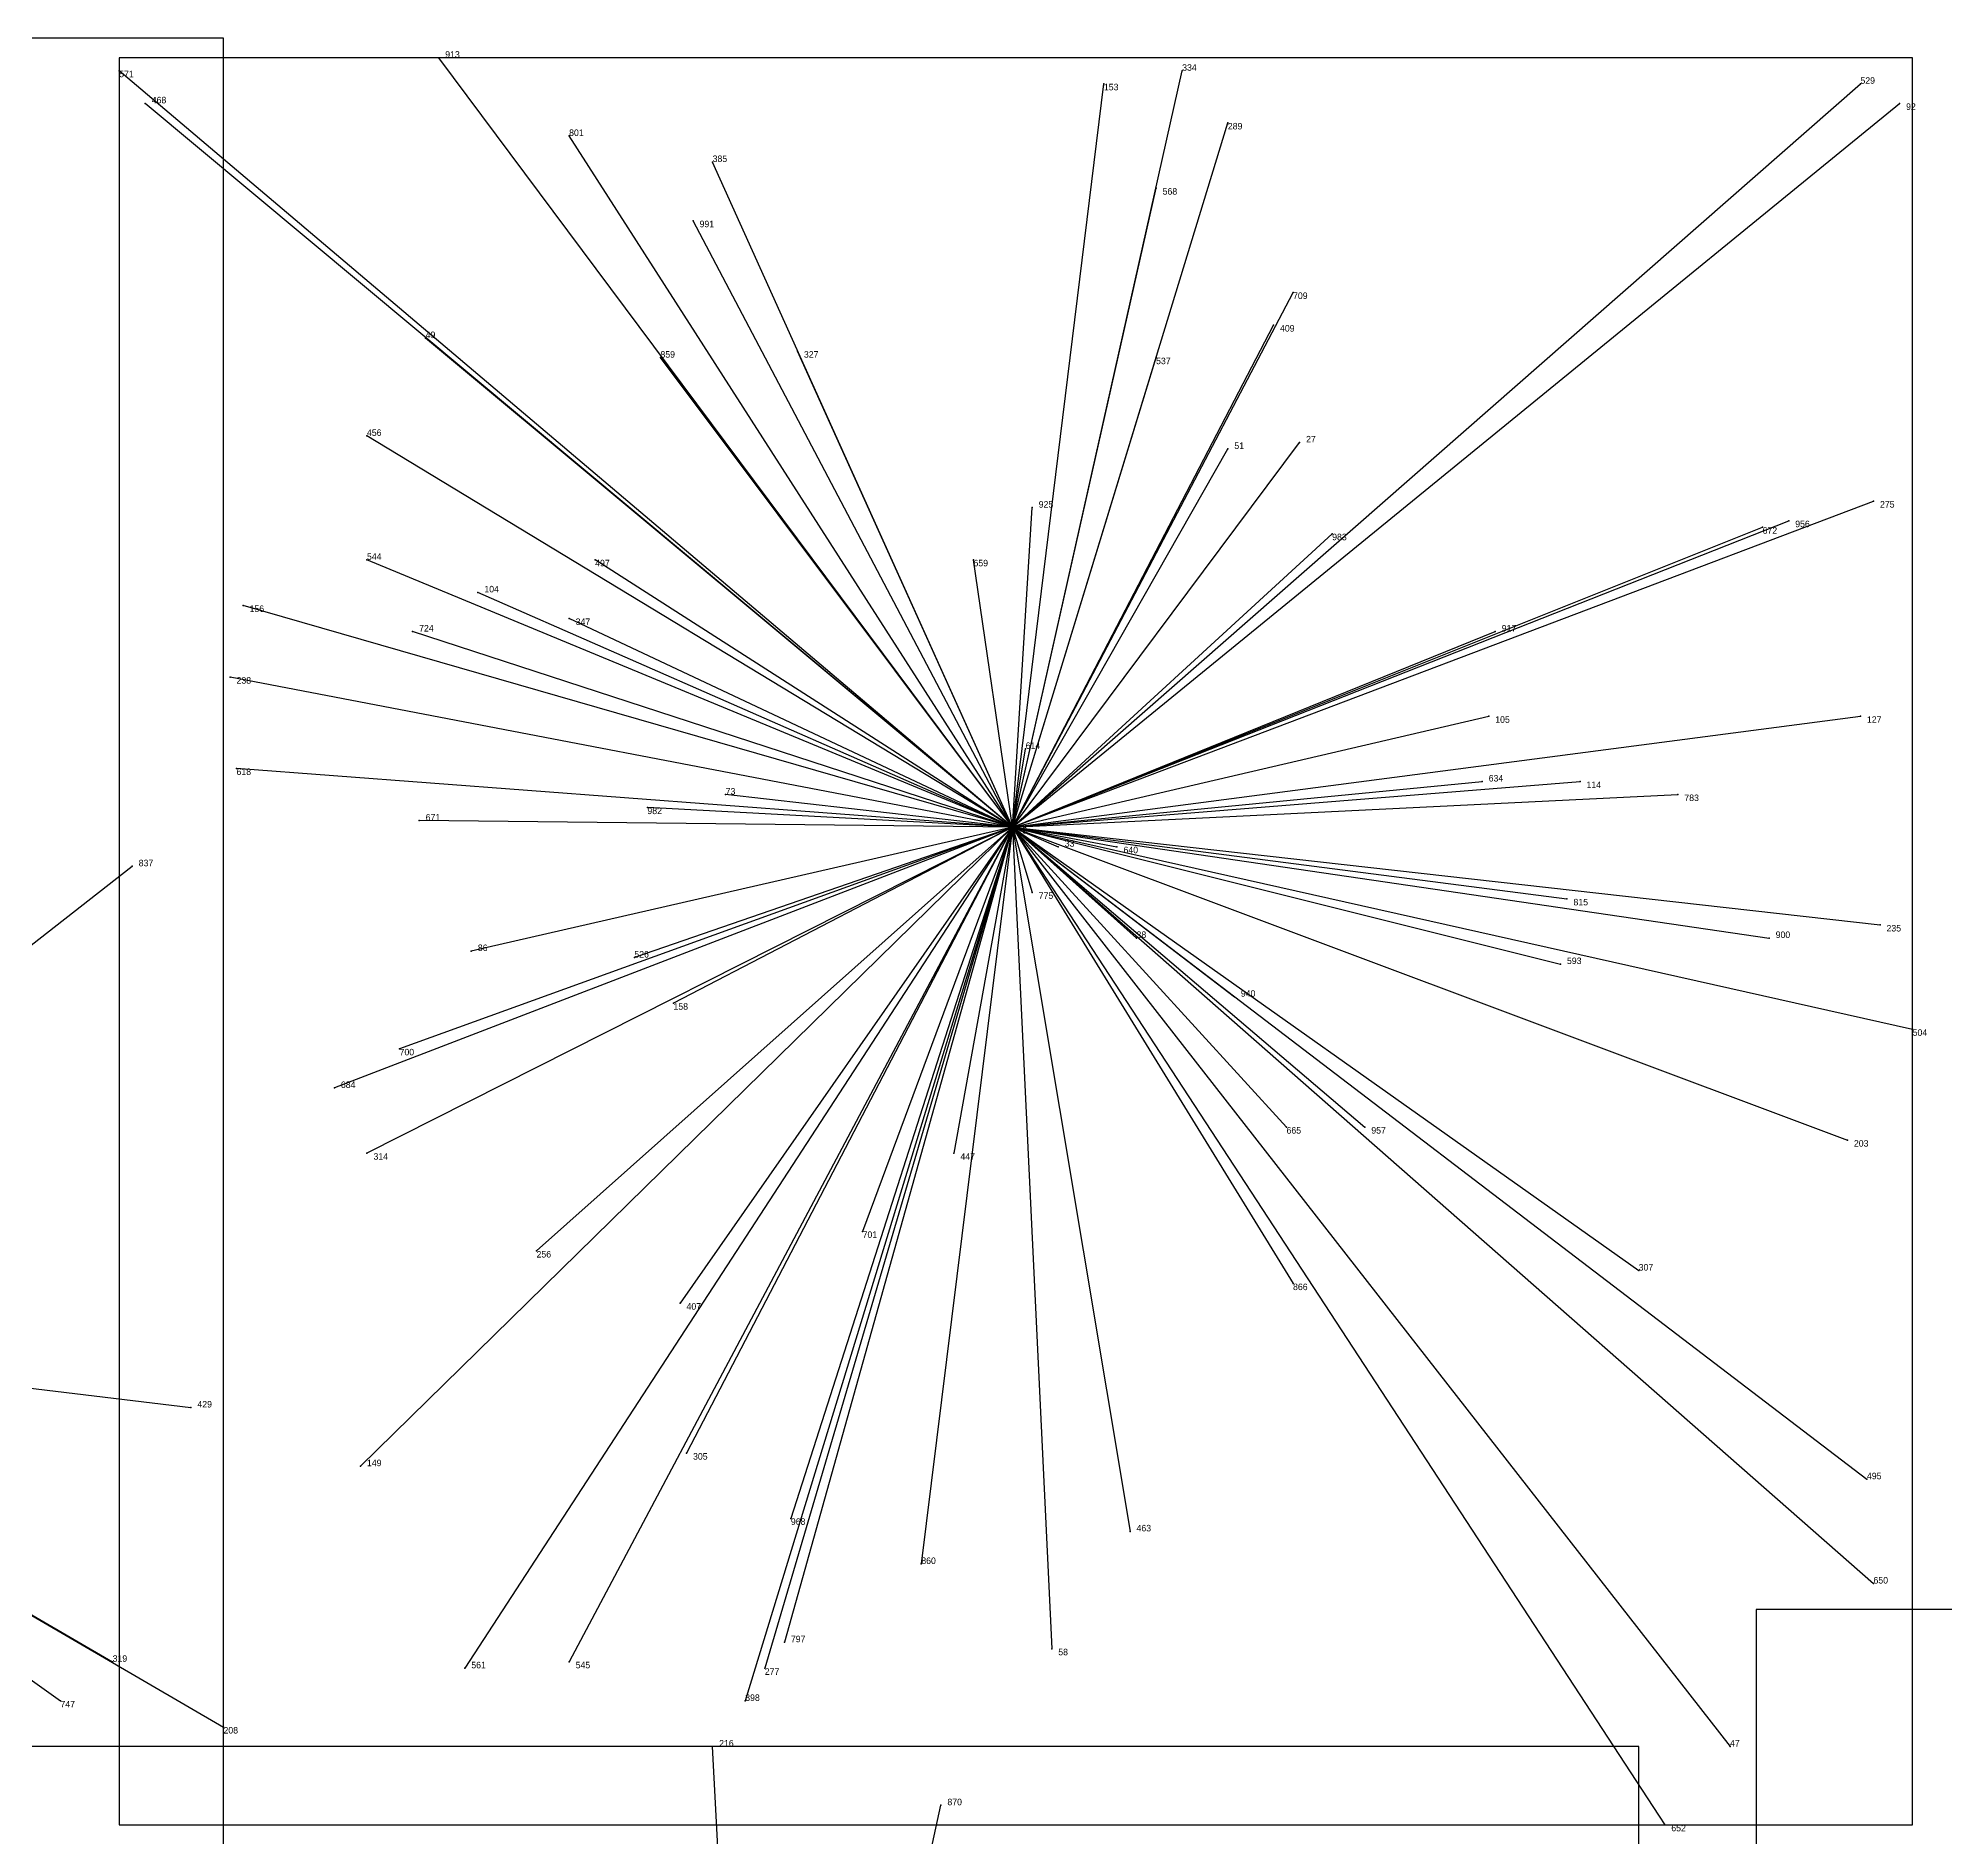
# Model space of a CAD drawing. Extents: x 0 to 1, y 0 to 1.
# Drawn here: x 0.4166 to 0.7091, y 0.724 to 1 of the extents above; entities that cross this region are included whole.
import ezdxf

# ---------------------------------------------------------------- set-up
doc = ezdxf.new("R2010")
doc.units = 0
for name, color, linetype in [('Clients', 3, 'CONTINUOUS'), ('Facilities', 3, 'CONTINUOUS'), ('Facilities_lines', 3, 'CONTINUOUS'), ('Min_max_boxes', 1, 'CONTINUOUS'), ('Normals', 1, 'CONTINUOUS'), ('Source_points', 5, 'CONTINUOUS'), ('Text', 3, 'CONTINUOUS')]:
    doc.layers.add(name, color=color, linetype=linetype)

msp = doc.modelspace()

# ---------------------------------------------------------------- linework, layer by layer
at = {"layer": 'Clients', "color": 5}
for p in [(0.429, 0.995), (0.478, 0.997), (0.592, 0.995), (0.58, 0.993), (0.696, 0.993), (0.433, 0.99), (0.702, 0.99), (0.599, 0.987), (0.498, 0.985), (0.52, 0.981), (0.588, 0.977), (0.517, 0.972), (0.609, 0.961), (0.476, 0.954), (0.606, 0.956), (0.512, 0.951), (0.533, 0.952), (0.588, 0.951), (0.467, 0.939), (0.599, 0.937), (0.61, 0.938), (0.569, 0.928), (0.698, 0.929), (0.681, 0.925), (0.685, 0.926), (0.615, 0.924), (0.467, 0.92), (0.502, 0.92), (0.56, 0.92), (0.448, 0.913), (0.484, 0.915), (0.498, 0.911), (0.474, 0.909), (0.64, 0.909), (0.446, 0.902), (0.639, 0.896), (0.696, 0.896), (0.568, 0.891), (0.447, 0.888), (0.522, 0.884), (0.638, 0.886), (0.653, 0.886), (0.668, 0.884), (0.51, 0.882), (0.475, 0.88), (0.573, 0.876), (0.582, 0.876), (0.431, 0.873), (0.569, 0.869), (0.651, 0.868), (0.699, 0.864), (0.483, 0.86), (0.585, 0.862), (0.682, 0.862), (0.508, 0.859), (0.65, 0.858), (0.514, 0.852), (0.6, 0.853), (0.704, 0.848), (0.472, 0.845), (0.462, 0.839), (0.608, 0.833), (0.62, 0.833), (0.694, 0.831), (0.467, 0.829), (0.557, 0.829), (0.543, 0.817), (0.493, 0.814), (0.662, 0.811), (0.609, 0.809), (0.515, 0.806), (0.44, 0.79), (0.516, 0.783), (0.466, 0.781), (0.697, 0.779), (0.532, 0.773), (0.584, 0.771), (0.552, 0.766), (0.698, 0.763), (0.531, 0.754), (0.572, 0.753), (0.428, 0.751), (0.482, 0.75), (0.498, 0.751), (0.528, 0.75), (0.42, 0.745), (0.525, 0.745), (0.445, 0.741), (0.52, 0.738), (0.676, 0.738), (0.555, 0.729), (0.666, 0.726)]:
    msp.add_point(p, dxfattribs=at)
at = {"layer": 'Facilities', "color": 3}
msp.add_point((0.566, 0.879), dxfattribs=at)
at = {"layer": 'Facilities_lines', "color": 3}
for p, q in [((0.566, 0.879), (0.429, 0.995)), ((0.566, 0.879), (0.478, 0.997)), ((0.566, 0.879), (0.592, 0.995)), ((0.566, 0.879), (0.58, 0.993)), ((0.566, 0.879), (0.696, 0.993)), ((0.566, 0.879), (0.433, 0.99)), ((0.566, 0.879), (0.702, 0.99)), ((0.566, 0.879), (0.599, 0.987)), ((0.566, 0.879), (0.498, 0.985)), ((0.566, 0.879), (0.52, 0.981)), ((0.566, 0.879), (0.588, 0.977)), ((0.566, 0.879), (0.517, 0.972)), ((0.566, 0.879), (0.609, 0.961)), ((0.566, 0.879), (0.476, 0.954)), ((0.566, 0.879), (0.606, 0.956)), ((0.566, 0.879), (0.512, 0.951)), ((0.566, 0.879), (0.533, 0.952)), ((0.566, 0.879), (0.588, 0.951)), ((0.566, 0.879), (0.467, 0.939)), ((0.566, 0.879), (0.61, 0.938)), ((0.566, 0.879), (0.599, 0.937)), ((0.566, 0.879), (0.698, 0.929)), ((0.566, 0.879), (0.569, 0.928)), ((0.566, 0.879), (0.685, 0.926)), ((0.566, 0.879), (0.681, 0.925)), ((0.566, 0.879), (0.615, 0.924)), ((0.566, 0.879), (0.467, 0.92)), ((0.566, 0.879), (0.502, 0.92)), ((0.566, 0.879), (0.56, 0.92)), ((0.566, 0.879), (0.448, 0.913)), ((0.566, 0.879), (0.484, 0.915)), ((0.566, 0.879), (0.498, 0.911)), ((0.566, 0.879), (0.474, 0.909)), ((0.566, 0.879), (0.64, 0.909)), ((0.566, 0.879), (0.446, 0.902)), ((0.566, 0.879), (0.639, 0.896)), ((0.566, 0.879), (0.696, 0.896)), ((0.566, 0.879), (0.568, 0.891)), ((0.566, 0.879), (0.447, 0.888)), ((0.566, 0.879), (0.522, 0.884)), ((0.566, 0.879), (0.653, 0.886)), ((0.566, 0.879), (0.638, 0.886)), ((0.566, 0.879), (0.668, 0.884)), ((0.566, 0.879), (0.51, 0.882)), ((0.566, 0.879), (0.462, 0.839)), ((0.566, 0.879), (0.466, 0.781)), ((0.566, 0.879), (0.467, 0.829)), ((0.566, 0.879), (0.472, 0.845)), ((0.566, 0.879), (0.475, 0.88)), ((0.566, 0.879), (0.482, 0.75)), ((0.566, 0.879), (0.483, 0.86)), ((0.566, 0.879), (0.493, 0.814)), ((0.566, 0.879), (0.498, 0.751)), ((0.566, 0.879), (0.508, 0.859)), ((0.566, 0.879), (0.514, 0.852)), ((0.566, 0.879), (0.515, 0.806)), ((0.566, 0.879), (0.516, 0.783)), ((0.566, 0.879), (0.525, 0.745)), ((0.566, 0.879), (0.528, 0.75)), ((0.566, 0.879), (0.531, 0.754)), ((0.566, 0.879), (0.532, 0.773)), ((0.566, 0.879), (0.543, 0.817)), ((0.566, 0.879), (0.552, 0.766)), ((0.566, 0.879), (0.557, 0.829)), ((0.566, 0.879), (0.666, 0.726)), ((0.566, 0.879), (0.572, 0.753)), ((0.566, 0.879), (0.676, 0.738)), ((0.566, 0.879), (0.573, 0.876)), ((0.566, 0.879), (0.585, 0.862)), ((0.566, 0.879), (0.694, 0.831)), ((0.566, 0.879), (0.662, 0.811)), ((0.566, 0.879), (0.584, 0.771)), ((0.566, 0.879), (0.697, 0.779)), ((0.566, 0.879), (0.65, 0.858)), ((0.566, 0.879), (0.699, 0.864)), ((0.566, 0.879), (0.704, 0.848)), ((0.566, 0.879), (0.582, 0.876)), ((0.566, 0.879), (0.698, 0.763)), ((0.566, 0.879), (0.608, 0.833)), ((0.566, 0.879), (0.651, 0.868)), ((0.566, 0.879), (0.609, 0.809)), ((0.566, 0.879), (0.682, 0.862)), ((0.566, 0.879), (0.569, 0.869)), ((0.566, 0.879), (0.6, 0.853)), ((0.566, 0.879), (0.62, 0.833)), ((0.34, 0.802), (0.431, 0.873)), ((0.34, 0.802), (0.428, 0.751)), ((0.34, 0.802), (0.44, 0.79)), ((0.34, 0.802), (0.445, 0.741)), ((0.34, 0.802), (0.42, 0.745)), ((0.527, 0.602), (0.52, 0.738)), ((0.527, 0.602), (0.555, 0.729))]:
    msp.add_line(p, q, dxfattribs=at)
at = {"layer": 'Min_max_boxes', "color": 1}
for p, q in [((0.445, 1), (0.212, 1)), ((0.445, 1), (0.212, 1)), ((0.445, 0.659), (0.445, 1)), ((0.445, 0.659), (0.445, 1)), ((0.445, 1), (0.445, 1)), ((0.704, 0.997), (0.429, 0.997)), ((0.429, 0.997), (0.429, 0.726)), ((0.704, 0.997), (0.429, 0.997)), ((0.429, 0.997), (0.429, 0.726)), ((0.429, 0.997), (0.429, 0.997)), ((0.704, 0.726), (0.704, 0.997)), ((0.704, 0.726), (0.704, 0.997)), ((0.704, 0.997), (0.704, 0.997)), ((0.998, 0.759), (0.68, 0.759)), ((0.68, 0.759), (0.68, 0.477)), ((0.998, 0.759), (0.68, 0.759)), ((0.68, 0.759), (0.68, 0.477)), ((0.68, 0.759), (0.68, 0.759)), ((0.662, 0.738), (0.389, 0.738)), ((0.662, 0.738), (0.389, 0.738)), ((0.662, 0.459), (0.662, 0.738)), ((0.662, 0.459), (0.662, 0.738)), ((0.662, 0.738), (0.662, 0.738)), ((0.429, 0.726), (0.704, 0.726)), ((0.429, 0.726), (0.704, 0.726)), ((0.429, 0.726), (0.429, 0.726)), ((0.704, 0.726), (0.704, 0.726))]:
    msp.add_line(p, q, dxfattribs=at)
at = {"layer": 'Normals', "color": 1}
for p, q in [((0.429, 0.995), (0.429, 0.995, 0.1)), ((0.478, 0.997), (0.478, 0.997, 0.1)), ((0.592, 0.995), (0.592, 0.995, 0.1)), ((0.58, 0.993), (0.58, 0.993, 0.1)), ((0.696, 0.993), (0.696, 0.993, 0.1)), ((0.433, 0.99), (0.433, 0.99, 0.1)), ((0.702, 0.99), (0.702, 0.99, 0.1)), ((0.599, 0.987), (0.599, 0.987, 0.1)), ((0.498, 0.985), (0.498, 0.985, 0.1)), ((0.52, 0.981), (0.52, 0.981, 0.1)), ((0.588, 0.977), (0.588, 0.977, 0.1)), ((0.517, 0.972), (0.517, 0.972, 0.1)), ((0.609, 0.961), (0.609, 0.961, 0.1)), ((0.476, 0.954), (0.476, 0.954, 0.1)), ((0.606, 0.956), (0.606, 0.956, 0.1)), ((0.512, 0.951), (0.512, 0.951, 0.1)), ((0.533, 0.952), (0.533, 0.952, 0.1)), ((0.588, 0.951), (0.588, 0.951, 0.1)), ((0.467, 0.939), (0.467, 0.939, 0.1)), ((0.599, 0.937), (0.599, 0.937, 0.1)), ((0.61, 0.938), (0.61, 0.938, 0.1)), ((0.569, 0.928), (0.569, 0.928, 0.1)), ((0.698, 0.929), (0.698, 0.929, 0.1)), ((0.681, 0.925), (0.681, 0.925, 0.1)), ((0.685, 0.926), (0.685, 0.926, 0.1)), ((0.615, 0.924), (0.615, 0.924, 0.1)), ((0.467, 0.92), (0.467, 0.92, 0.1)), ((0.502, 0.92), (0.502, 0.92, 0.1)), ((0.56, 0.92), (0.56, 0.92, 0.1)), ((0.448, 0.913), (0.448, 0.913, 0.1)), ((0.484, 0.915), (0.484, 0.915, 0.1)), ((0.498, 0.911), (0.498, 0.911, 0.1)), ((0.474, 0.909), (0.474, 0.909, 0.1)), ((0.64, 0.909), (0.64, 0.909, 0.1)), ((0.446, 0.902), (0.446, 0.902, 0.1)), ((0.639, 0.896), (0.639, 0.896, 0.1)), ((0.696, 0.896), (0.696, 0.896, 0.1)), ((0.568, 0.891), (0.568, 0.891, 0.1)), ((0.447, 0.888), (0.447, 0.888, 0.1)), ((0.522, 0.884), (0.522, 0.884, 0.1)), ((0.638, 0.886), (0.638, 0.886, 0.1)), ((0.653, 0.886), (0.653, 0.886, 0.1)), ((0.668, 0.884), (0.668, 0.884, 0.1)), ((0.51, 0.882), (0.51, 0.882, 0.1)), ((0.475, 0.88), (0.475, 0.88, 0.1)), ((0.566, 0.879), (0.566, 0.879, 0.1)), ((0.573, 0.876), (0.573, 0.876, 0.1)), ((0.582, 0.876), (0.582, 0.876, 0.1)), ((0.431, 0.873), (0.431, 0.873, 0.1)), ((0.569, 0.869), (0.569, 0.869, 0.1)), ((0.651, 0.868), (0.651, 0.868, 0.1)), ((0.699, 0.864), (0.699, 0.864, 0.1)), ((0.483, 0.86), (0.483, 0.86, 0.1)), ((0.585, 0.862), (0.585, 0.862, 0.1)), ((0.682, 0.862), (0.682, 0.862, 0.1)), ((0.508, 0.859), (0.508, 0.859, 0.1)), ((0.65, 0.858), (0.65, 0.858, 0.1)), ((0.514, 0.852), (0.514, 0.852, 0.1)), ((0.6, 0.853), (0.6, 0.853, 0.1)), ((0.704, 0.848), (0.704, 0.848, 0.1)), ((0.472, 0.845), (0.472, 0.845, 0.1)), ((0.462, 0.839), (0.462, 0.839, 0.1)), ((0.608, 0.833), (0.608, 0.833, 0.1)), ((0.62, 0.833), (0.62, 0.833, 0.1)), ((0.694, 0.831), (0.694, 0.831, 0.1)), ((0.467, 0.829), (0.467, 0.829, 0.1)), ((0.557, 0.829), (0.557, 0.829, 0.1)), ((0.543, 0.817), (0.543, 0.817, 0.1)), ((0.493, 0.814), (0.493, 0.814, 0.1)), ((0.662, 0.811), (0.662, 0.811, 0.1)), ((0.609, 0.809), (0.609, 0.809, 0.1)), ((0.515, 0.806), (0.515, 0.806, 0.1)), ((0.44, 0.79), (0.44, 0.79, 0.1)), ((0.516, 0.783), (0.516, 0.783, 0.1)), ((0.466, 0.781), (0.466, 0.781, 0.1)), ((0.697, 0.779), (0.697, 0.779, 0.1)), ((0.532, 0.773), (0.532, 0.773, 0.1)), ((0.584, 0.771), (0.584, 0.771, 0.1)), ((0.552, 0.766), (0.552, 0.766, 0.1)), ((0.698, 0.763), (0.698, 0.763, 0.1)), ((0.531, 0.754), (0.531, 0.754, 0.1)), ((0.572, 0.753), (0.572, 0.753, 0.1)), ((0.428, 0.751), (0.428, 0.751, 0.1)), ((0.482, 0.75), (0.482, 0.75, 0.1)), ((0.498, 0.751), (0.498, 0.751, 0.1)), ((0.528, 0.75), (0.528, 0.75, 0.1)), ((0.42, 0.745), (0.42, 0.745, 0.1)), ((0.525, 0.745), (0.525, 0.745, 0.1)), ((0.445, 0.741), (0.445, 0.741, 0.1)), ((0.52, 0.738), (0.52, 0.738, 0.1)), ((0.676, 0.738), (0.676, 0.738, 0.1)), ((0.555, 0.729), (0.555, 0.729, 0.1)), ((0.666, 0.726), (0.666, 0.726, 0.1))]:
    msp.add_line(p, q, dxfattribs=at)
at = {"layer": 'Source_points', "color": 5}
for p in [(0.429, 0.995), (0.478, 0.997), (0.592, 0.995), (0.58, 0.993), (0.696, 0.993), (0.433, 0.99), (0.702, 0.99), (0.599, 0.987), (0.498, 0.985), (0.52, 0.981), (0.588, 0.977), (0.517, 0.972), (0.609, 0.961), (0.476, 0.954), (0.606, 0.956), (0.512, 0.951), (0.533, 0.952), (0.588, 0.951), (0.467, 0.939), (0.599, 0.937), (0.61, 0.938), (0.569, 0.928), (0.698, 0.929), (0.681, 0.925), (0.685, 0.926), (0.615, 0.924), (0.467, 0.92), (0.502, 0.92), (0.56, 0.92), (0.448, 0.913), (0.484, 0.915), (0.498, 0.911), (0.474, 0.909), (0.64, 0.909), (0.446, 0.902), (0.639, 0.896), (0.696, 0.896), (0.568, 0.891), (0.447, 0.888), (0.522, 0.884), (0.638, 0.886), (0.653, 0.886), (0.668, 0.884), (0.51, 0.882), (0.475, 0.88), (0.566, 0.879), (0.573, 0.876), (0.582, 0.876), (0.431, 0.873), (0.569, 0.869), (0.651, 0.868), (0.699, 0.864), (0.483, 0.86), (0.585, 0.862), (0.682, 0.862), (0.508, 0.859), (0.65, 0.858), (0.514, 0.852), (0.6, 0.853), (0.704, 0.848), (0.472, 0.845), (0.462, 0.839), (0.608, 0.833), (0.62, 0.833), (0.694, 0.831), (0.467, 0.829), (0.557, 0.829), (0.543, 0.817), (0.493, 0.814), (0.662, 0.811), (0.609, 0.809), (0.515, 0.806), (0.44, 0.79), (0.516, 0.783), (0.466, 0.781), (0.697, 0.779), (0.532, 0.773), (0.584, 0.771), (0.552, 0.766), (0.698, 0.763), (0.531, 0.754), (0.572, 0.753), (0.428, 0.751), (0.482, 0.75), (0.498, 0.751), (0.528, 0.75), (0.42, 0.745), (0.525, 0.745), (0.445, 0.741), (0.52, 0.738), (0.676, 0.738), (0.555, 0.729), (0.666, 0.726)]:
    msp.add_point(p, dxfattribs=at)

# ---------------------------------------------------------------- texts
at = {"layer": 'Text', "color": 3}
for s, p in [('913', (0.479, 0.997)), ('571', (0.429, 0.994)), ('334', (0.592, 0.995)), ('153', (0.58, 0.992)), ('529', (0.696, 0.993)), ('468', (0.434, 0.99)), ('92', (0.703, 0.989)), ('801', (0.498, 0.985)), ('289', (0.599, 0.986)), ('385', (0.52, 0.981)), ('568', (0.589, 0.976)), ('991', (0.518, 0.971)), ('709', (0.609, 0.96)), ('49', (0.476, 0.954)), ('409', (0.607, 0.955)), ('859', (0.512, 0.951)), ('327', (0.534, 0.951)), ('537', (0.588, 0.95)), ('456', (0.467, 0.939)), ('27', (0.611, 0.938)), ('51', (0.6, 0.937)), ('925', (0.57, 0.928)), ('275', (0.699, 0.928)), ('672', (0.681, 0.924)), ('956', (0.686, 0.925)), ('983', (0.615, 0.923)), ('544', (0.467, 0.92)), ('497', (0.502, 0.919)), ('659', (0.56, 0.919)), ('104', (0.485, 0.915)), ('156', (0.449, 0.912)), ('724', (0.475, 0.909)), ('347', (0.499, 0.91)), ('917', (0.641, 0.909)), ('238', (0.447, 0.901)), ('105', (0.64, 0.895)), ('127', (0.697, 0.895)), ('614', (0.568, 0.891)), ('618', (0.447, 0.887)), ('634', (0.639, 0.886)), ('73', (0.522, 0.884)), ('114', (0.654, 0.885)), ('783', (0.669, 0.883)), ('671', (0.476, 0.88)), ('982', (0.51, 0.881)), ('919', (0.566, 0.878)), ('33', (0.574, 0.876)), ('640', (0.583, 0.875)), ('837', (0.432, 0.873)), ('775', (0.57, 0.868)), ('815', (0.652, 0.867)), ('38', (0.585, 0.862)), ('900', (0.683, 0.862)), ('235', (0.7, 0.863)), ('86', (0.484, 0.86)), ('526', (0.508, 0.859)), ('593', (0.651, 0.858)), ('158', (0.514, 0.851)), ('940', (0.601, 0.853)), ('504', (0.704, 0.847)), ('700', (0.472, 0.844)), ('684', (0.463, 0.839)), ('665', (0.608, 0.832)), ('957', (0.621, 0.832)), ('203', (0.695, 0.83)), ('314', (0.468, 0.828)), ('447', (0.558, 0.828)), ('701', (0.543, 0.816)), ('256', (0.493, 0.813)), ('307', (0.662, 0.811)), ('866', (0.609, 0.808)), ('407', (0.516, 0.805)), ('429', (0.441, 0.79)), ('149', (0.467, 0.781)), ('305', (0.517, 0.782)), ('495', (0.697, 0.779)), ('968', (0.532, 0.772)), ('463', (0.585, 0.771)), ('860', (0.552, 0.766)), ('650', (0.698, 0.763)), ('797', (0.532, 0.754)), ('319', (0.428, 0.751)), ('58', (0.573, 0.752)), ('561', (0.483, 0.75)), ('545', (0.499, 0.75)), ('277', (0.528, 0.749)), ('398', (0.525, 0.745)), ('747', (0.42, 0.744)), ('208', (0.445, 0.74)), ('216', (0.521, 0.738)), ('47', (0.676, 0.738)), ('870', (0.556, 0.729)), ('652', (0.667, 0.725))]:
    msp.add_text(s, height=0.001, dxfattribs=at).set_placement(p)

doc.saveas('drawing.dxf')
